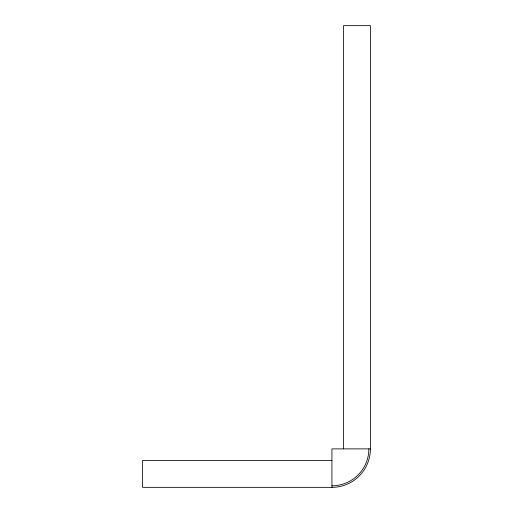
<?xml version="1.0" encoding="UTF-8"?>
<svg xmlns="http://www.w3.org/2000/svg" width="513" height="513" viewBox="0 0 513 513"><rect width="100%" height="100%" fill="white"/><g stroke="black" fill="none" stroke-linecap="round" stroke-linejoin="round"><path stroke-width="0.77" d="M343.473 448.875L343.473 25.65L370.405 25.65L370.405 448.875L331.93 448.875L331.93 487.35L142.595 487.35L142.595 460.418L331.93 460.418M368.866 448.875A36.936 36.936 0 0 1 331.93 485.811M370.405 448.875A38.475 38.475 0 0 1 331.93 487.35"/></g></svg>
